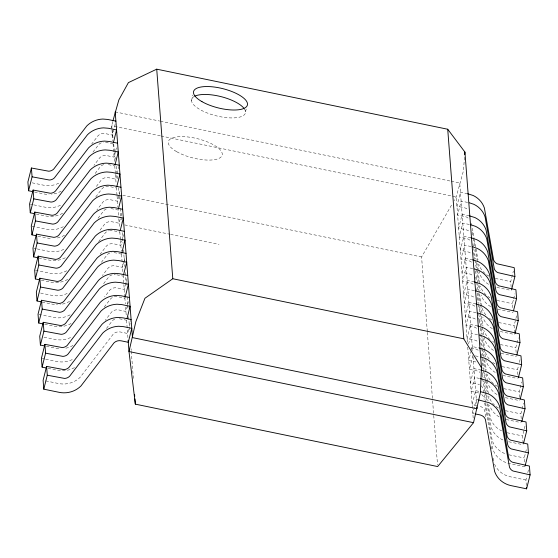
<?xml version="1.0" encoding="UTF-8"?>
<svg xmlns="http://www.w3.org/2000/svg" width="558" height="558" viewBox="0 0 558 558"><rect width="100%" height="100%" fill="white"/><g stroke="black" fill="none" stroke-linecap="round" stroke-linejoin="round"><path stroke-width="0.42" stroke-dasharray="2.79 2.09" d="M464.507 157.258L463.384 171.062L456.228 196.946L454.059 200.699M112.716 121.721L111.684 125.822L111.956 129.296M115.074 124.42L112.395 135.078L105.197 133.592A7.4 6.863 -4.4 0 0 96.987 137.129L91.756 143.95M115.527 151.385L114.083 157.126L106.885 155.64A7.4 6.863 -4.4 0 0 98.682 159.169L93.967 165.314M115.736 150.562L116.559 147.284M119.07 166.047L115.778 179.167L108.573 177.681A7.4 6.863 -4.4 0 0 100.37 181.217L96.185 186.672M119.935 191.366L117.466 201.215L110.261 199.722A7.4 6.863 -4.4 0 0 102.058 203.258L96.827 210.087M120.186 219.154L119.154 223.256L111.949 221.77A7.4 6.863 -4.4 0 0 103.746 225.299L99.038 231.444M121.009 215.876L122.453 210.129M123.52 234.639L120.842 245.297L113.644 243.811A7.4 6.863 -4.4 0 0 105.434 247.347L100.203 254.169M123.974 261.604L122.53 267.345L115.332 265.859A7.4 6.863 -4.4 0 0 107.129 269.388L102.414 275.533M124.183 260.781L125.208 256.68M126.903 278.721L124.225 289.386L117.02 287.9A7.4 6.863 -4.4 0 0 108.817 291.436L104.632 296.891M128.382 301.585L125.913 311.434L118.708 309.941A7.4 6.863 -4.4 0 0 110.505 313.477L105.274 320.299M128.633 329.373L127.601 333.475L120.402 331.989A7.4 6.863 -4.4 0 0 112.193 335.518L80.275 377.159A22.787 21.141 -4.4 0 1 58.471 383.513L43.956 380.521M129.456 326.095L130.9 320.348M191.499 100.621L192.894 95.076M245.513 111.774L246.51 107.813M468.574 344.007L471.252 333.342L477.794 334.695M471.231 350.668L468.762 360.51L475.967 362.002M471.44 349.852L472.263 346.567L479.468 348.053M472.94 355.383L469.438 369.333L476.637 370.819A7.4 6.863 -4.4 0 1 480.013 372.458M511.149 287.231L510.716 281.623L513.395 270.958M512.711 307.674L512.404 303.664L513.437 299.562M513.639 298.746L514.881 293.822M514.65 332.924L514.092 325.712L516.771 315.047M516.15 352.565L515.787 347.753L518.256 337.911M517.845 374.606L517.475 369.794L518.508 365.692M519.331 362.414L520.356 358.313M519.596 397.449L519.163 391.842L521.639 382M521.221 418.695L520.851 413.883L521.883 409.781M522.093 408.965L523.53 403.218M523.097 443.143L522.546 435.931L525.224 425.266M524.541 461.982L524.234 457.972L526.703 448.13M526.354 485.627L525.922 480.013L526.954 475.911M527.777 472.633L528.803 468.532M427.295 331.459L421.59 256.98L452.329 203.705M92.956 152.09L97.664 145.945A7.4 6.863 -4.4 0 1 103.307 142.304M95.167 173.447L99.352 167.986A7.4 6.863 -4.4 0 1 103.732 164.61M95.809 196.855L101.047 190.034A7.4 6.863 -4.4 0 1 109.249 186.498L116.448 187.983M98.027 218.22L102.735 212.075A7.4 6.863 -4.4 0 1 107.115 208.699M98.668 241.628L104.423 234.116A7.4 6.863 -4.4 0 1 108.803 230.74M101.403 262.309L106.111 256.164A7.4 6.863 -4.4 0 1 111.753 252.523M103.614 283.666L107.799 278.205A7.4 6.863 -4.4 0 1 112.179 274.829M104.262 307.074L109.494 300.253A7.4 6.863 -4.4 0 1 117.696 296.716L124.901 298.202M106.473 328.439L111.181 322.294A7.4 6.863 -4.4 0 1 115.562 318.918M115.192 111.879L159.539 121.03M160.39 121.212L450.348 181.071M451.199 181.245L459.729 183.003L472.57 350.577M467.639 193.752L460.441 192.266L456.932 206.209L464.137 207.695A7.4 6.863 -4.4 0 1 467.513 209.334M160.299 135.859L111.684 125.822L112.067 129.261M161.15 136.033L456.228 196.946L467.402 342.8M467.66 202.428L461.117 201.082L457.609 215.025L464.814 216.511A7.4 6.863 -4.4 0 1 468.19 218.15M469.327 215.793L462.129 214.307L458.627 228.25L465.825 229.736A7.4 6.863 -4.4 0 1 470.066 232.261M113.072 143.901L105.867 142.409A7.4 6.863 -4.4 0 0 103.948 142.255M469.348 224.476L462.805 223.123L459.304 237.066L466.502 238.552A7.4 6.863 -4.4 0 1 470.736 241.077M471.022 237.834L463.817 236.348L460.315 250.298L467.513 251.784A7.4 6.863 -4.4 0 1 470.889 253.423M108.357 164.617L113.965 165.775M471.043 246.517L464.493 245.164L460.992 259.114L468.19 260.6A7.4 6.863 -4.4 0 1 471.566 262.239M472.71 259.882L465.505 258.396L462.003 272.339L469.208 273.825A7.4 6.863 -4.4 0 1 473.442 276.349M122.676 195.279L421.59 256.98M472.731 268.565L466.181 267.212L462.68 281.155L469.885 282.641A7.4 6.863 -4.4 0 1 474.119 285.166M32.169 182.829L43.266 185.123A22.787 21.141 -4.4 0 0 60.473 182.313M495.351 278.449L510.716 281.623M474.398 281.923L467.199 280.437L463.691 294.38L470.896 295.866A7.4 6.863 -4.4 0 1 475.13 298.397M34.554 192.001L43.943 193.94A22.787 21.141 -4.4 0 0 49.013 194.442M496.878 287.44L511.393 290.439M110.937 208.546L118.143 210.031L118.54 215.249M474.419 290.606L467.869 289.253L464.368 303.196L471.573 304.689A7.4 6.863 -4.4 0 1 475.807 307.214M30.446 204.172L33.006 204.695M33.857 204.877L44.961 207.164A22.787 21.141 -4.4 0 0 62.161 204.354M497.038 300.49L512.404 303.664M124.692 224.916L169.723 234.214M170.574 234.388L219.008 244.39M476.086 303.971L468.887 302.478L465.386 316.428L472.584 317.914A7.4 6.863 -4.4 0 1 475.96 319.553M36.242 214.042L45.637 215.981A22.787 21.141 -4.4 0 0 62.838 213.17M497.715 309.306L513.081 312.48M114.23 230.914L119.831 232.072M476.107 312.647L469.564 311.301L466.056 325.244L473.261 326.73A7.4 6.863 -4.4 0 1 477.857 329.743M32.134 226.213L46.649 229.212A22.787 21.141 -4.4 0 0 63.849 226.402M498.726 322.538L514.092 325.712M477.774 326.012L470.575 324.526L467.074 338.469L474.272 339.955A7.4 6.863 -4.4 0 1 478.513 342.479M37.93 236.09L47.325 238.029A22.787 21.141 -4.4 0 0 50.687 238.482M500.254 331.529L514.769 334.528M121.518 254.12L114.32 252.628A7.4 6.863 -4.4 0 0 112.395 252.474M33.822 248.254L36.382 248.784M37.24 248.959L48.337 251.253A22.787 21.141 -4.4 0 0 65.544 248.443M500.414 344.579L515.787 347.753M38.767 257.956L49.013 260.07A22.787 21.141 -4.4 0 0 65.488 257.67M501.091 353.395L516.464 356.569M116.81 274.836L123.206 276.161M470.952 347.948L474.949 348.771A7.4 6.863 -4.4 0 1 479.189 351.296M475.395 355.892L479.489 356.736M35.51 270.302L50.025 273.294A22.787 21.141 -4.4 0 0 67.232 270.49M502.102 366.62L517.475 369.794M481.156 370.1L473.951 368.615L470.45 382.558L477.655 384.043A7.4 6.863 -4.4 0 1 479.462 384.657M41.313 280.179L50.701 282.118A22.787 21.141 -4.4 0 0 67.909 279.307M502.779 375.443L517.294 378.436M479.538 378.443L474.628 377.431L471.126 391.374L478.332 392.86A7.4 6.863 -4.4 0 1 480.138 393.474M40.615 293.048L51.713 295.342A22.787 21.141 -4.4 0 0 68.92 292.531M503.797 388.668L519.163 391.842M478.848 391.318L475.646 390.656L472.138 404.599L477.746 405.757M42.143 302.045L52.389 304.159A22.787 21.141 -4.4 0 0 57.467 304.661M505.325 397.659L519.84 400.658M119.384 318.764L126.589 320.25M477.955 399.814L476.316 399.472L472.814 413.415L474.419 413.75M38.893 314.391L53.408 317.383A22.787 21.141 -4.4 0 0 70.608 314.572M505.485 410.709L520.851 413.883M44.689 324.261L54.084 326.2A22.787 21.141 -4.4 0 0 71.285 323.389M506.162 419.525L520.677 422.525M43.998 337.137L55.096 339.431A22.787 21.141 -4.4 0 0 72.296 336.62M507.173 432.757L522.546 435.931M46.377 346.309L55.772 348.248A22.787 21.141 -4.4 0 0 59.134 348.694M508.701 441.748L523.216 444.747M42.269 358.473L44.828 359.003M45.686 359.178L56.783 361.472A22.787 21.141 -4.4 0 0 73.991 358.661M508.861 454.798L524.234 457.972M48.065 368.35L57.46 370.289A22.787 21.141 -4.4 0 0 76.069 366.585M524.911 466.788L509.538 463.614A22.787 21.141 -4.4 0 1 492.923 449.323L484.337 400.965M525.922 480.013L510.556 476.839A22.787 21.141 -4.4 0 1 494.486 464.04M471.503 223.43L474.216 238.705M474.363 239.549L475.869 248.038M476.023 248.889L477.976 259.916M472.18 232.247L473.079 237.338M473.233 238.189L474.586 245.827M475.193 249.217L478.806 269.584M478.952 270.428L479.406 272.974A22.787 21.141 -4.4 0 0 488.996 284.601M472.891 243.776L475.604 259.051M476.204 262.448L477.557 270.079M477.711 270.93L480.117 284.503M473.568 252.6L474.774 259.386M474.921 260.23L478.687 281.441M479.441 285.689L480.34 290.781M475.486 270.916L477.746 283.638M477.892 284.489L479.399 292.971M479.552 293.822L482.112 308.246A22.787 21.141 -4.4 0 0 486.025 315.172M475.709 277.186L476.462 281.427M476.609 282.278L477.969 289.916M478.569 293.306L480.529 304.333M480.675 305.184L482.035 312.822M476.42 288.716L477.02 292.106M477.174 292.957L478.98 303.14M479.58 306.53L483.047 326.046M477.097 297.533L478.15 303.468M478.304 304.319L479.803 312.808M479.957 313.652L482.217 326.381M482.37 327.225L483.87 335.714M484.023 336.565L484.477 339.111A22.787 21.141 -4.4 0 0 494.793 351.135M478.715 314.154L481.122 327.727M481.275 328.578L482.328 334.514M482.928 337.911L485.488 352.335A22.787 21.141 -4.4 0 0 490.517 360.461M478.485 317.879L478.785 319.574M478.938 320.425L479.692 324.665M480.292 328.062L481.345 333.998M481.498 334.849L483.905 348.422M484.058 349.273L485.565 357.755M485.711 358.606L486.164 361.152A22.787 21.141 -4.4 0 0 495.748 372.772M479.95 333.649L482.663 348.924M482.81 349.768L484.47 359.108M484.616 359.952L486.423 370.135M480.626 342.466L481.526 347.557M481.68 348.408L483.033 356.046M483.64 359.436L487.253 379.803M487.399 380.647L487.852 383.193A22.787 21.141 -4.4 0 0 498.168 395.217M481.338 353.995L481.938 357.392M482.091 358.243L484.051 369.27M484.651 372.66L486.004 380.298M486.158 381.149L488.564 394.722M482.014 362.812L483.221 369.605M483.368 370.449L487.134 391.66M487.887 395.908L488.787 400.993M482.426 372.646L483.326 377.738M483.932 381.135L486.192 393.857M486.339 394.708L487.392 400.644M487.999 404.041L490.559 418.465A22.787 21.141 -4.4 0 0 501.607 430.867M482.649 378.917L484.909 391.646M485.055 392.497L486.416 400.128M487.015 403.525L491.235 427.282A22.787 21.141 -4.4 0 0 503.811 440.36M485.467 402.325L483.361 390.447A7.4 6.863 -4.4 0 0 481.031 385.683M485.62 403.176L492.247 440.506A22.787 21.141 -4.4 0 0 505.611 453.884M485.802 416.735L485.048 412.495A7.4 6.863 -4.4 0 0 479.343 406.085M491.075 446.428L491.528 448.974M493.181 458.306L493.635 460.852M112.158 130.119L113.016 137.854M113.679 143.866L114.529 151.602M114.627 152.467L115.387 159.337M116.141 166.214L117.564 179.104M118.512 187.697L119.273 194.575M473.038 356.639L476.699 404.39M467.737 347.146L473.261 419.204M427.358 332.324L432.541 399.87M432.603 400.742L433.664 414.594M433.733 415.459L437.514 464.821M119.405 196.304L119.67 199.771M120.333 208.427L120.933 216.225M120.995 217.09L121.4 222.286M122.195 232.679L122.99 243.072M123.52 249.998L124.783 266.452M125.243 272.513L126.31 286.373M127.105 296.758L127.705 304.556M127.768 305.421L128.103 309.753M128.633 316.679L129.358 326.207M129.428 327.072L129.763 331.403M131.088 348.722L131.221 350.452M131.283 351.317L133.474 379.9M112.019 130.16L112.828 140.693M113.086 144.055L114.418 161.415M114.746 165.761L115.346 173.573M115.415 174.438L116.148 183.994M116.413 187.46L117.013 195.279M117.075 196.144L117.891 206.823M118.805 218.715L119.538 228.271M119.803 231.737L120.402 239.556M120.472 240.421L121.274 250.912M121.532 254.315L122.865 271.676M123.13 275.15L123.799 283.834M123.862 284.699L124.797 296.856M124.859 297.721L125.327 303.803M125.592 307.27L126.261 315.954M126.589 320.299L127.991 338.525M64.526 235.218A22.787 21.141 -4.4 0 1 55.786 238.273M495.079 363.955A22.787 21.141 -4.4 0 1 492.337 362.086M109.424 230.587A7.4 6.863 -4.4 0 1 112.625 230.587M492.372 328.683A22.787 21.141 -4.4 0 1 482.789 317.063M491.696 319.867A22.787 21.141 -4.4 0 1 488.334 317.481M494.116 342.312A22.787 21.141 -4.4 0 1 492.672 341.482M490.022 339.522A22.787 21.141 -4.4 0 1 483.8 330.287M61.15 191.129A22.787 21.141 -4.4 0 1 51.559 194.296M244.39 108.908A27.747 9.898 14.1 0 1 216.644 115.931A27.747 9.898 14.1 0 1 193.933 96.625M490.684 306.642A22.787 21.141 -4.4 0 1 481.094 295.022M490.008 297.826A22.787 21.141 -4.4 0 1 487.922 296.458M486.032 294.896A22.787 21.141 -4.4 0 1 480.417 286.205M482.035 375.457A7.4 6.863 -4.4 0 1 482.349 377.222M69.597 301.348A22.787 21.141 -4.4 0 1 60.006 304.515M499.131 416.861A22.787 21.141 -4.4 0 1 489.54 405.241M498.454 408.044A22.787 21.141 -4.4 0 1 495.085 405.652M494.479 405.115A22.787 21.141 -4.4 0 1 488.871 396.424M489.045 276.182A22.787 21.141 -4.4 0 1 478.729 264.157M497.492 386.401A22.787 21.141 -4.4 0 1 487.176 374.376M114.083 274.515A7.4 6.863 -4.4 0 1 115.373 274.571M72.972 345.437A22.787 21.141 -4.4 0 1 64.233 348.492M481.707 394.506A7.4 6.863 -4.4 0 1 484.037 399.263M176.726 151.713A27.747 9.898 14.1 0 0 221.554 156.407A27.747 9.898 14.1 0 0 187.509 136.926A27.747 9.898 14.1 0 0 176.726 151.713"/><path stroke-width="0.84" d="M112.925 120.898L118.847 99.931L128.41 82.619L156.721 69.171L447.725 129.24L464.926 152.083L481.456 367.736L480.375 392.79L473.526 422.678L437.646 466.558L135.336 404.145L128.989 351.547L128.124 340.261M464.716 154.671L464.926 152.083M115.897 121.135L107.715 119.447L102.777 119.042A22.92 21.267 -4.4 0 0 86.797 125.927L53.756 169.032A7.268 6.738 -4.4 0 1 48.685 171.208L31.401 168.007L27.9 181.95L28.577 190.766L32.845 191.645M28.577 190.766L32.078 176.823L31.401 168.007M117.592 143.183L109.403 141.488L104.465 141.09A22.92 21.267 -4.4 0 0 88.485 147.968L55.444 191.073A7.268 6.738 -4.4 0 1 50.38 193.256L33.089 190.048L29.588 203.991L30.265 212.807L34.533 213.693M30.265 212.807L33.766 198.864L33.089 190.048M119.279 165.224L111.091 163.536L106.153 163.131A22.92 21.267 -4.4 0 0 90.173 170.016L57.132 213.114A7.268 6.738 -4.4 0 1 52.068 215.297L34.784 212.089L31.276 226.039L31.952 234.855L36.221 235.734M31.952 234.855L35.454 220.912L34.784 212.089M120.967 187.265L112.786 185.577L107.84 185.179A22.92 21.267 -4.4 0 0 91.868 192.057L58.82 235.162A7.268 6.738 -4.4 0 1 53.756 237.345L36.472 234.137L32.971 248.08L33.647 256.896L37.916 257.782M33.647 256.896L37.149 242.953L36.472 234.137M122.655 209.313L114.474 207.625L109.535 207.22A22.92 21.267 -4.4 0 0 93.556 214.098L60.508 257.203A7.268 6.738 -4.4 0 1 55.444 259.386L38.16 256.178L34.659 270.121L35.335 278.944L39.604 279.823M35.335 278.944L38.837 264.994L38.16 256.178M124.343 231.354L116.162 229.666L111.223 229.261A22.92 21.267 -4.4 0 0 95.244 236.146L62.203 279.251A7.268 6.738 -4.4 0 1 57.139 281.427L39.848 278.226L36.347 292.169L37.023 300.985L41.292 301.864M37.023 300.985L40.525 287.042L39.848 278.226M126.038 253.402L117.85 251.707L112.911 251.309A22.92 21.267 -4.4 0 0 96.932 258.187L63.891 301.292A7.268 6.738 -4.4 0 1 58.827 303.475L41.536 300.267L38.035 314.21L38.711 323.026L42.98 323.912M38.711 323.026L42.213 309.083L41.536 300.267M127.726 275.443L119.545 273.755L114.599 273.35A22.92 21.267 -4.4 0 0 98.62 280.228L65.579 323.333A7.268 6.738 -4.4 0 1 60.515 325.516L43.231 322.308L39.73 336.258L40.399 345.074L44.668 345.953M40.399 345.074L43.908 331.131L43.231 322.308M129.414 297.484L121.232 295.796L116.287 295.391A22.92 21.267 -4.4 0 0 100.314 302.276L67.267 345.381A7.268 6.738 -4.4 0 1 62.203 347.557L44.919 344.356L41.418 358.299L42.094 367.115L46.363 368.001M42.094 367.115L45.596 353.172L44.919 344.356M46.607 366.397L43.105 380.34L43.782 389.163L59.148 392.33A22.787 21.141 -4.4 0 0 80.952 385.976L112.869 344.335A7.4 6.863 -4.4 0 1 121.072 340.805L128.277 342.291L131.779 328.348L123.597 326.66L118.659 326.256A22.92 21.267 -4.4 0 0 102.679 333.133L69.631 376.238A7.268 6.738 -4.4 0 1 64.568 378.422L47.284 375.213L46.607 366.397L63.891 369.605A7.268 6.738 -4.4 0 0 68.962 367.422L102.002 324.317A22.92 21.267 -4.4 0 1 117.982 317.439L122.92 317.844L131.102 319.532M43.782 389.163L47.284 375.213M113.483 142.255L116.573 129.951L108.392 128.263L103.453 127.866A22.92 21.267 -4.4 0 0 87.473 134.743L54.426 177.849A7.268 6.738 -4.4 0 1 49.362 180.025L32.078 176.823M114.969 165.119L118.261 151.999L110.079 150.311L105.141 149.907A22.92 21.267 -4.4 0 0 89.161 156.784L56.121 199.89A7.268 6.738 -4.4 0 1 51.057 202.073L33.766 198.864M116.866 186.344L119.956 174.04L111.767 172.352L106.829 171.948A22.92 21.267 -4.4 0 0 90.849 178.832L57.809 221.938A7.268 6.738 -4.4 0 1 52.745 224.114L35.454 220.912M118.345 209.208L121.644 196.088L113.462 194.393L108.517 193.996A22.92 21.267 -4.4 0 0 92.537 200.873L59.497 243.979A7.268 6.738 -4.4 0 1 54.433 246.162L37.149 242.953M120.242 230.433L123.332 218.129L115.15 216.441L110.205 216.037A22.92 21.267 -4.4 0 0 94.232 222.914L61.185 266.02A7.268 6.738 -4.4 0 1 56.121 268.203L38.837 264.994M121.728 253.297L125.02 240.17L116.838 238.482L111.9 238.078A22.92 21.267 -4.4 0 0 95.92 244.962L62.88 288.067A7.268 6.738 -4.4 0 1 57.809 290.244L40.525 287.042M123.618 274.522L126.708 262.218L118.526 260.523L113.588 260.126A22.92 21.267 -4.4 0 0 97.608 267.003L64.568 310.108A7.268 6.738 -4.4 0 1 59.504 312.292L42.213 309.083M125.104 297.386L128.403 284.259L120.214 282.571L115.276 282.167A22.92 21.267 -4.4 0 0 99.296 289.051L66.256 332.156A7.268 6.738 -4.4 0 1 61.192 334.333L43.908 331.131M127.001 318.604L130.091 306.3L121.909 304.612L116.964 304.215A22.92 21.267 -4.4 0 0 100.991 311.092L67.943 354.197A7.268 6.738 -4.4 0 1 62.88 356.381L45.596 353.172M511.595 289.616L514.894 276.496L514.218 267.68L497.108 263.781A7.268 6.738 -4.4 0 1 493.579 259.826L484.386 208.001A22.92 21.267 -4.4 0 0 473.268 195.53L467.639 193.752M513.493 310.841L516.582 298.537L515.906 289.721L498.796 285.829A7.268 6.738 -4.4 0 1 495.274 281.874L486.074 230.042A22.92 21.267 -4.4 0 0 474.956 217.571L469.327 215.793M514.978 333.705L518.27 320.585L517.601 311.762L500.484 307.87A7.268 6.738 -4.4 0 1 496.962 303.915L487.762 252.09A22.92 21.267 -4.4 0 0 476.644 239.619L471.022 237.834M516.875 354.93L519.965 342.626L519.289 333.81L502.172 329.911A7.268 6.738 -4.4 0 1 498.65 325.956L489.45 274.131A22.92 21.267 -4.4 0 0 478.339 261.66L472.71 259.882M518.354 377.794L521.653 364.667L520.977 355.851L503.867 351.959A7.268 6.738 -4.4 0 1 500.338 348.004L491.145 296.179A22.92 21.267 -4.4 0 0 480.026 283.701L474.398 281.923M520.251 399.019L523.341 386.715L522.665 377.899L505.555 374A7.268 6.738 -4.4 0 1 502.033 370.045L492.833 318.22A22.92 21.267 -4.4 0 0 481.714 305.749L476.086 303.971M521.737 421.883L525.029 408.756L524.353 399.94L507.243 396.04A7.268 6.738 -4.4 0 1 503.721 392.093L494.521 340.261A22.92 21.267 -4.4 0 0 483.402 327.79L477.774 326.012M523.627 443.101L526.724 430.797L526.048 421.981L508.931 418.088A7.268 6.738 -4.4 0 1 505.409 414.134L496.208 362.309A22.92 21.267 -4.4 0 0 485.09 349.838L479.468 348.053M525.113 465.965L528.412 452.845L527.735 444.029L510.619 440.129A7.268 6.738 -4.4 0 1 507.096 436.175L497.896 384.35A22.92 21.267 -4.4 0 0 486.785 371.879L481.156 370.1M475.221 413.91L480.02 414.908A7.4 6.863 -4.4 0 1 485.725 421.311L494.611 471.37A22.787 21.141 -4.4 0 0 511.226 485.662L526.599 488.829L530.1 474.886L529.423 466.07L512.314 462.177A7.268 6.738 -4.4 0 1 508.784 458.223L499.591 406.398A22.92 21.267 -4.4 0 0 488.473 393.92L480.445 391.646M481.456 367.736L463.782 338.811L172.785 278.742L144.941 298.265L135.838 321.659L128.989 351.547L473.526 422.678M514.894 276.496L497.785 272.597A7.268 6.738 -4.4 0 1 494.255 268.642L485.062 216.818A22.92 21.267 -4.4 0 0 473.944 204.347L469.299 202.77M516.582 298.537L499.473 294.645A7.268 6.738 -4.4 0 1 495.95 290.69L486.75 238.866A22.92 21.267 -4.4 0 0 475.632 226.388L470.987 224.811M518.27 320.585L501.161 316.686A7.268 6.738 -4.4 0 1 497.638 312.731L488.438 260.907A22.92 21.267 -4.4 0 0 477.32 248.436L472.675 246.859M519.965 342.626L502.849 338.727A7.268 6.738 -4.4 0 1 499.326 334.779L490.126 282.948A22.92 21.267 -4.4 0 0 479.008 270.477L474.363 268.9M521.653 364.667L504.537 360.775A7.268 6.738 -4.4 0 1 501.014 356.82L491.821 304.996A22.92 21.267 -4.4 0 0 480.703 292.525L476.058 290.941M523.341 386.715L506.232 382.816A7.268 6.738 -4.4 0 1 502.702 378.861L493.509 327.037A22.92 21.267 -4.4 0 0 482.391 314.566L477.746 312.989M480.361 378.61L487.462 380.695A22.92 21.267 -4.4 0 1 498.573 393.167L507.773 444.998A7.268 6.738 -4.4 0 0 511.295 448.946L528.412 452.845M525.029 408.756L507.92 404.864A7.268 6.738 -4.4 0 1 504.397 400.909L495.197 349.085A22.92 21.267 -4.4 0 0 484.079 336.607L479.434 335.03M478.771 399.981L489.15 402.736A22.92 21.267 -4.4 0 1 500.268 415.215L509.461 467.039A7.268 6.738 -4.4 0 0 512.99 470.994L530.1 474.886M526.724 430.797L509.607 426.905A7.268 6.738 -4.4 0 1 506.085 422.95L496.885 371.126A22.92 21.267 -4.4 0 0 485.767 358.655L481.122 357.078M526.473 487.232L526.599 488.829M476.895 406.998L477.027 408.735L132.49 337.604L115.192 111.879M447.725 129.24L463.782 338.811M156.721 69.171L172.785 278.742M134.604 394.618L134.736 396.354M134.938 398.949L135.336 404.145M194.721 96.206A27.747 9.898 14.1 0 1 220.543 96.506A27.747 9.898 14.1 0 1 243.951 108.315M201.961 101.64A27.747 9.898 14.1 0 0 246.789 106.334A27.747 9.898 14.1 0 0 212.738 86.853A27.747 9.898 14.1 0 0 201.961 101.64"/></g></svg>
